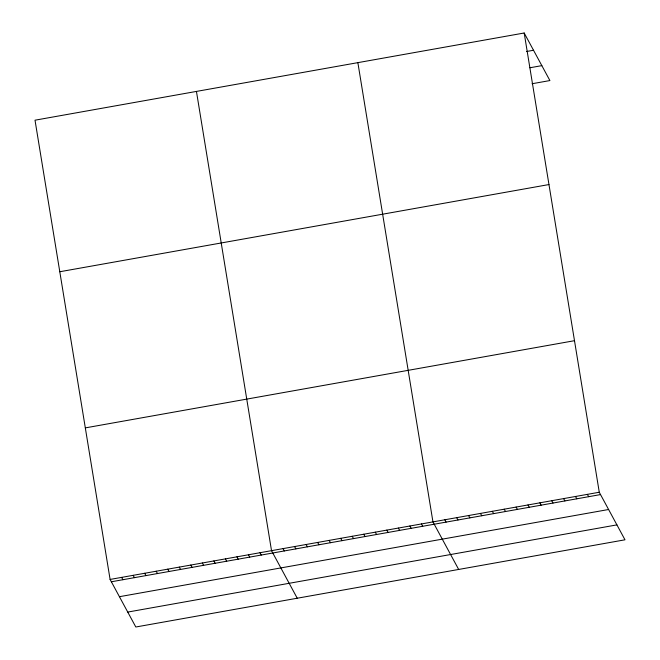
<?xml version="1.0" encoding="UTF-8"?>
<svg xmlns="http://www.w3.org/2000/svg" width="660" height="660" viewBox="0 0 660 660"><rect width="100%" height="100%" fill="white"/><g stroke="black" fill="none" stroke-linecap="round" stroke-linejoin="round"><path stroke-width="0.99" d="M524.188 33L35.013 120.194L110.096 579.439L135.811 627L624.987 539.806L599.272 492.244L524.188 33L549.904 80.561L532.084 83.737M526.589 51.496L533.519 50.259M529.955 67.757L541.835 65.637M59.788 271.747L548.963 184.552M85.322 427.886L574.497 340.692M110.096 579.439L599.272 492.244M111.358 581.773L600.534 494.579M119.427 596.698L608.602 509.504M127.743 612.076L616.918 524.881M587.392 494.365L588.654 496.699M575.512 496.477L576.774 498.82M563.632 498.597L564.894 500.932M551.752 500.717L553.014 503.052M539.872 502.829L541.134 505.172M527.992 504.949L529.254 507.284M516.112 507.07L517.374 509.404M504.232 509.182L505.494 511.525M492.352 511.302L493.614 513.637M480.472 513.422L481.734 515.757M468.592 515.534L469.854 517.877M456.712 517.654L457.974 519.989M444.832 519.775L446.094 522.11M458.667 569.448L432.952 521.887L357.868 62.65M421.418 523.949L422.689 526.284M409.893 526.004L411.155 528.338M398.359 528.058L399.622 530.392M386.826 530.112L388.096 532.447M375.301 532.166L376.563 534.501M363.767 534.22L365.029 536.563M352.242 536.275L353.504 538.618M340.709 538.329L341.971 540.672M329.175 540.391L330.437 542.726M317.65 542.446L318.912 544.78M306.116 544.5L307.378 546.835M294.583 546.554L295.853 548.889M283.058 548.608L284.32 550.952M297.239 598.224L271.524 550.663L196.441 91.418M259.99 552.717L261.261 555.06M248.465 554.771L249.727 557.114M236.932 556.834L238.194 559.168M225.398 558.888L226.669 561.223M213.873 560.942L215.135 563.277M202.339 562.996L203.602 565.331M190.806 565.051L192.076 567.394M179.281 567.105L180.543 569.448M167.747 569.159L169.01 571.502M156.222 571.222L157.484 573.557M144.688 573.276L145.951 575.611M133.155 575.33L134.417 577.665M121.63 577.385L122.892 579.719"/></g></svg>
